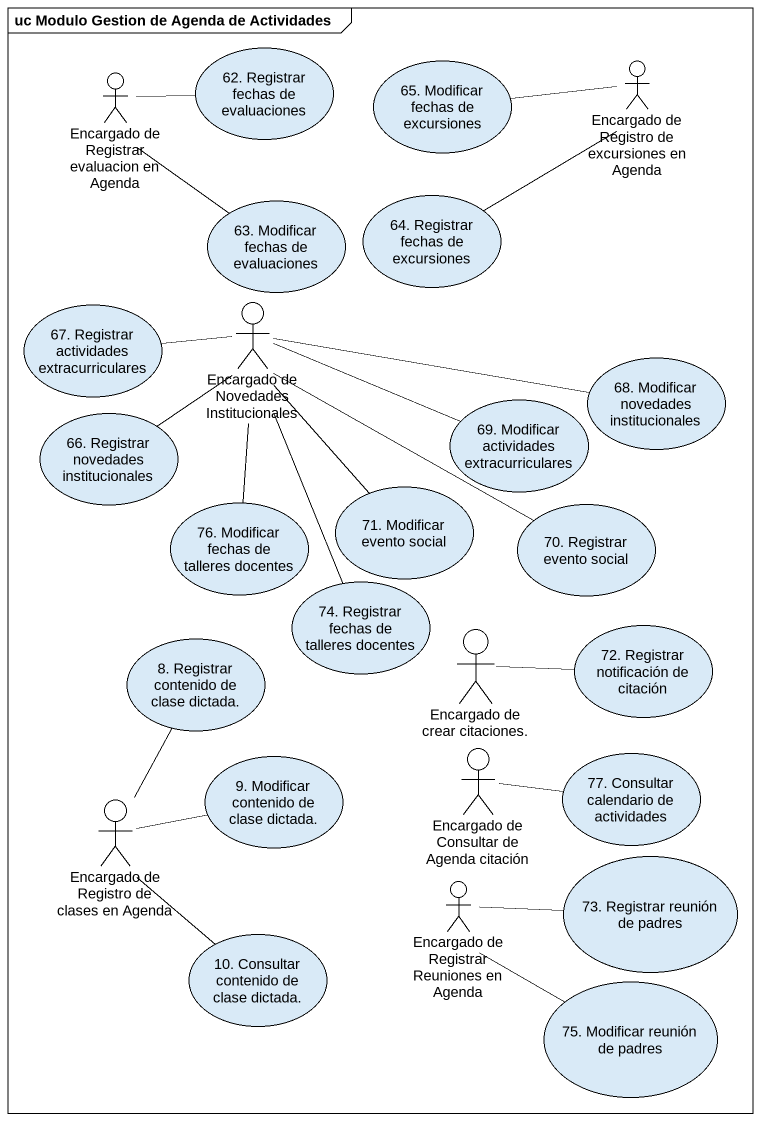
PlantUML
@startuml
mainframe uc Modulo Gestion de Agenda de Actividades
usecase "62. Registrar fechas de evaluaciones" as u62_Registrar_fechas_de
usecase "65. Modificar fechas de excursiones" as u65_Modificar_fechas_de
actor "Encargado de Registro de excursiones en Agenda" as Encargado_de_Registro_de
actor "Encargado de Registrar evaluacion en Agenda" as Encargado_de_Registrar
usecase "63. Modificar fechas de evaluaciones" as u63_Modificar_fechas_de
usecase "64. Registrar fechas de excursiones" as u64_Registrar_fechas_de
usecase "67. Registrar actividades extracurriculares" as u67_Registrar_actividades
actor "Encargado de Novedades Institucionales" as Encargado_de_Novedades
usecase "68. Modificar novedades institucionales" as u68_Modificar_novedades
usecase "66. Registrar novedades institucionales" as u66_Registrar_novedades
usecase "69. Modificar actividades extracurriculares" as u69_Modificar_actividades
usecase "76. Modificar fechas de talleres docentes" as u76_Modificar_fechas_de
usecase "71. Modificar evento social" as u71_Modificar_evento_social
usecase "70. Registrar evento social" as u70_Registrar_evento_social
usecase "74. Registrar fechas de talleres docentes" as u74_Registrar_fechas_de
usecase "8. Registrar contenido de clase dictada." as u8_Registrar_contenido_de
actor "Encargado de crear citaciones." as Encargado_de_crear
usecase "72. Registrar notificación de citación" as u72_Registrar_notificación
usecase "9. Modificar contenido de clase dictada." as u9_Modificar_contenido_de
actor "Encargado de Consultar de Agenda citación" as Encargado_de_Consultar_de
usecase "77. Consultar calendario de actividades" as u77_Consultar_calendario_de
actor "Encargado de Registro de clases en Agenda" as Encargado_de_Registro_de_2
actor "Encargado de Registrar Reuniones en Agenda" as Encargado_de_Registrar_2
usecase "73. Registrar reunión de padres" as u73_Registrar_reunión_de
usecase "10. Consultar contenido de clase dictada." as u10_Consultar_contenido_de
usecase "75. Modificar reunión de padres" as u75_Modificar_reunión_de
Encargado_de_Registro_de -left- u65_Modificar_fechas_de
Encargado_de_Registro_de -left- u64_Registrar_fechas_de
Encargado_de_Registrar -right- u62_Registrar_fechas_de
Encargado_de_Registrar -- u63_Modificar_fechas_de
Encargado_de_Novedades -left- u67_Registrar_actividades
Encargado_de_Novedades -right- u68_Modificar_novedades
Encargado_de_Novedades -- u66_Registrar_novedades
Encargado_de_Novedades -right- u69_Modificar_actividades
Encargado_de_Novedades -- u76_Modificar_fechas_de
Encargado_de_Novedades -- u71_Modificar_evento_social
Encargado_de_Novedades -right- u70_Registrar_evento_social
Encargado_de_Novedades -- u74_Registrar_fechas_de
Encargado_de_crear -right- u72_Registrar_notificación
Encargado_de_Consultar_de -right- u77_Consultar_calendario_de
Encargado_de_Registro_de_2 -up- u8_Registrar_contenido_de
Encargado_de_Registro_de_2 -right- u9_Modificar_contenido_de
Encargado_de_Registro_de_2 -- u10_Consultar_contenido_de
Encargado_de_Registrar_2 -right- u73_Registrar_reunión_de
Encargado_de_Registrar_2 -right- u75_Modificar_reunión_de
@enduml
